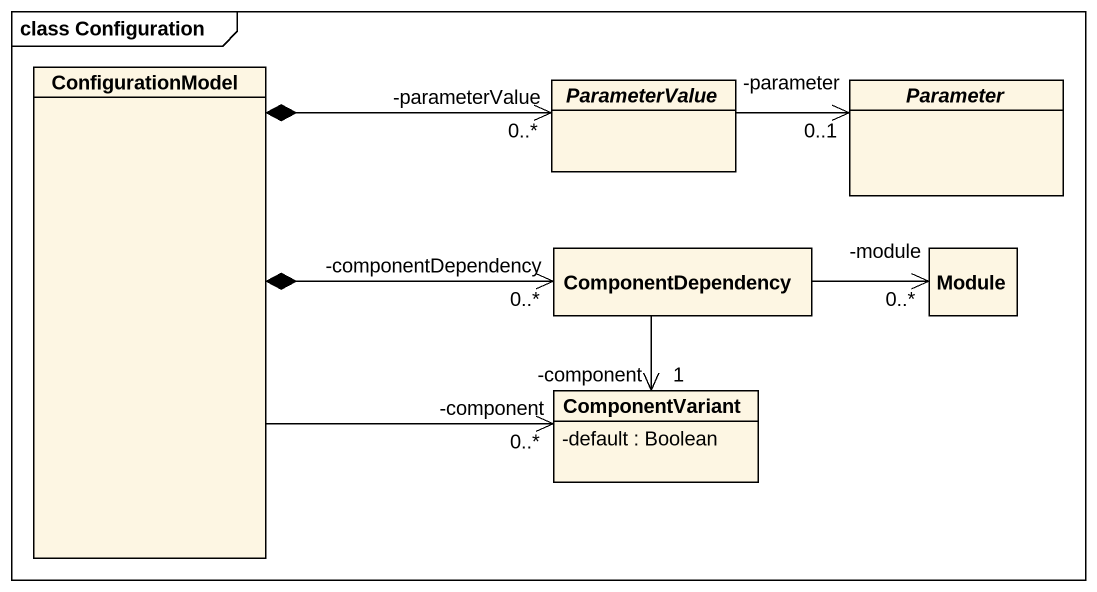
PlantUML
@startuml
mainframe class Configuration
hide circle
hide empty members
skinparam classAttributeIconSize 0
class ConfigurationModel
abstract class ParameterValue
abstract class Parameter
class ComponentDependency
class Module
class ComponentVariant {
  -default : Boolean
}
ConfigurationModel *-right-> "-parameterValue\n0..*" ParameterValue
ConfigurationModel *-right-> "-componentDependency\n0..*" ComponentDependency
ConfigurationModel -right-> "-component\n0..*" ComponentVariant
ParameterValue -right-> "-parameter\n0..1" Parameter
ComponentDependency -right-> "-module\n0..*" Module
ComponentDependency --> "-component\n1" ComponentVariant
@enduml
